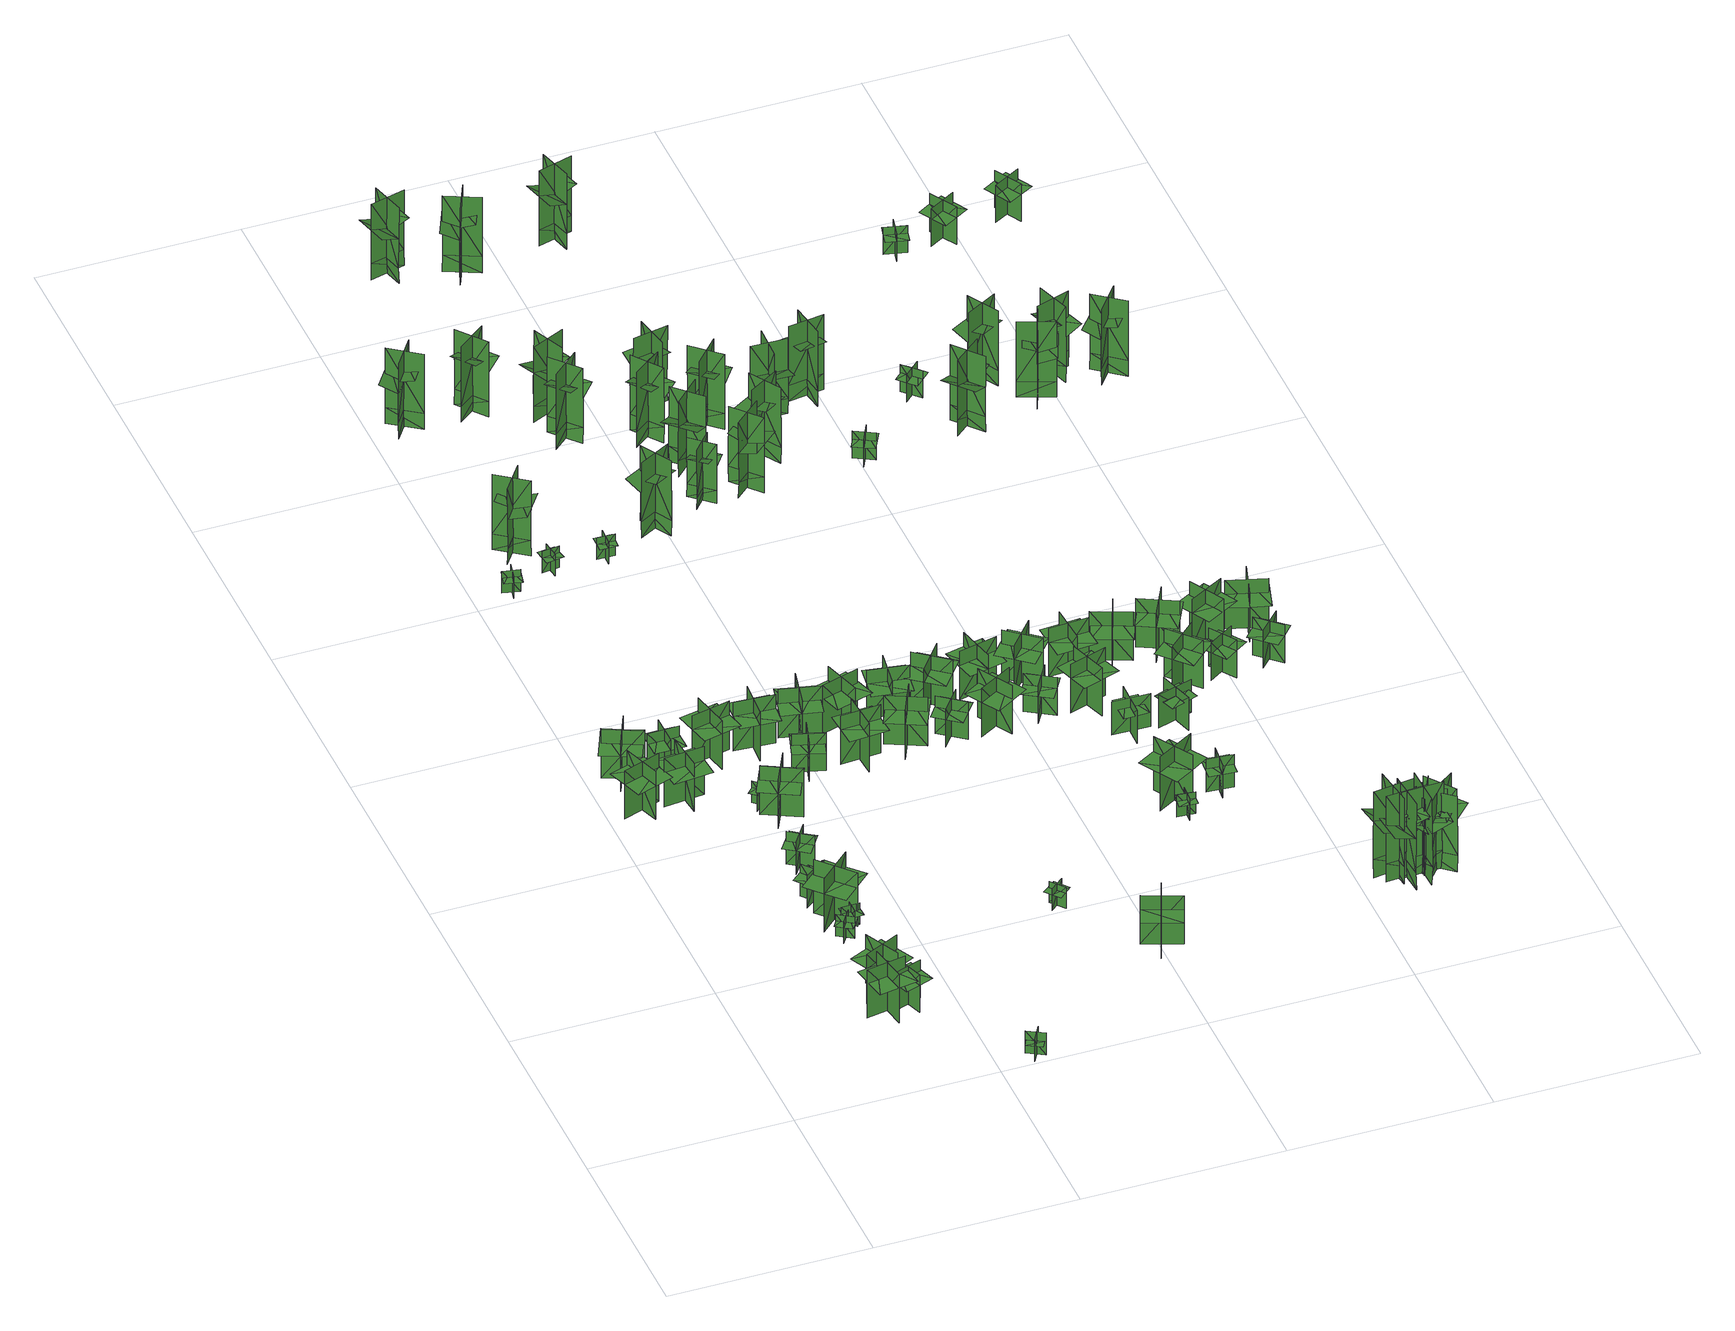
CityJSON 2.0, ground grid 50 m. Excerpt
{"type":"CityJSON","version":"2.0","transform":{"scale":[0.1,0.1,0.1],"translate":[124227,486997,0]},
"CityObjects":{
"tree1":{"type":"SolitaryVegetationObject","geometry":[{"type":"MultiSurface","lod":"1","boundaries":[[[0,1,2]],[[0,2,3]],[[4,5,6]],[[4,6,7]],[[8,9,10]],[[8,10,11]],[[8,11,12]],[[8,12,13]]]}]},
"tree2":{"type":"SolitaryVegetationObject","geometry":[{"type":"MultiSurface","lod":"1","boundaries":[[[14,15,16]],[[14,16,17]],[[18,19,20]],[[18,20,21]],[[22,23,24]],[[22,24,25]],[[22,25,26]],[[22,26,27]]]}]},
"tree3":{"type":"SolitaryVegetationObject","geometry":[{"type":"MultiSurface","lod":"1","boundaries":[[[28,29,30]],[[28,30,31]],[[32,33,34]],[[32,34,35]],[[36,37,38]],[[36,38,39]],[[36,39,40]],[[36,40,41]]]}]},
"tree4":{"type":"SolitaryVegetationObject","geometry":[{"type":"MultiSurface","lod":"1","boundaries":[[[42,43,44]],[[42,44,45]],[[46,47,48]],[[46,48,49]],[[50,51,52]],[[50,52,53]],[[50,53,54]],[[50,54,55]]]}]},
"tree5":{"type":"SolitaryVegetationObject","geometry":[{"type":"MultiSurface","lod":"1","boundaries":[[[56,57,58]],[[56,58,59]],[[60,61,62]],[[60,62,63]],[[64,65,66]],[[64,66,67]],[[64,67,68]],[[64,68,69]]]}]},
"tree6":{"type":"SolitaryVegetationObject","geometry":[{"type":"MultiSurface","lod":"1","boundaries":[[[70,71,72]],[[70,72,73]],[[74,75,76]],[[74,76,77]],[[78,79,80]],[[78,80,81]],[[78,81,82]],[[78,82,83]]]}]},
"tree7":{"type":"SolitaryVegetationObject","geometry":[{"type":"MultiSurface","lod":"1","boundaries":[[[84,85,86]],[[84,86,87]],[[88,89,90]],[[88,90,91]],[[92,93,94]],[[92,94,95]],[[92,95,96]],[[92,96,97]]]}]},
"tree8":{"type":"SolitaryVegetationObject","geometry":[{"type":"MultiSurface","lod":"1","boundaries":[[[98,99,100]],[[98,100,101]],[[102,103,104]],[[102,104,105]],[[106,107,108]],[[106,108,109]],[[106,109,110]],[[106,110,111]]]}]},
"tree9":{"type":"SolitaryVegetationObject","geometry":[{"type":"MultiSurface","lod":"1","boundaries":[[[112,113,114]],[[112,114,115]],[[116,117,118]],[[116,118,119]],[[120,121,122]],[[120,122,123]],[[120,123,124]],[[120,124,125]]]}]},
"tree10":{"type":"SolitaryVegetationObject","geometry":[{"type":"MultiSurface","lod":"1","boundaries":[[[126,127,128]],[[126,128,129]],[[130,131,132]],[[130,132,133]],[[134,135,136]],[[134,136,137]],[[134,137,138]],[[134,138,139]]]}]},
"tree11":{"type":"SolitaryVegetationObject","geometry":[{"type":"MultiSurface","lod":"1","boundaries":[[[140,141,142]],[[140,142,143]],[[144,145,146]],[[144,146,147]],[[148,149,150]],[[148,150,151]],[[148,151,152]],[[148,152,153]]]}]},
"tree12":{"type":"SolitaryVegetationObject","geometry":[{"type":"MultiSurface","lod":"1","boundaries":[[[154,155,156]],[[154,156,157]],[[158,159,160]],[[158,160,161]],[[162,163,164]],[[162,164,165]],[[162,165,166]],[[162,166,167]]]}]},
"tree13":{"type":"SolitaryVegetationObject","geometry":[{"type":"MultiSurface","lod":"1","boundaries":[[[168,169,170]],[[168,170,171]],[[172,173,174]],[[172,174,175]],[[176,177,178]],[[176,178,179]],[[176,179,180]],[[176,180,181]]]}]},
"tree14":{"type":"SolitaryVegetationObject","geometry":[{"type":"MultiSurface","lod":"1","boundaries":[[[182,183,184]],[[182,184,185]],[[186,187,188]],[[186,188,189]],[[190,191,192]],[[190,192,193]],[[190,194,195]],[[190,195,191]]]}]},
"tree15":{"type":"SolitaryVegetationObject","geometry":[{"type":"MultiSurface","lod":"1","boundaries":[[[196,197,198]],[[196,198,199]],[[200,201,202]],[[200,202,203]],[[204,205,206]],[[204,206,207]],[[204,207,208]],[[204,208,209]]]}]},
"tree16":{"type":"SolitaryVegetationObject","geometry":[{"type":"MultiSurface","lod":"1","boundaries":[[[210,211,212]],[[210,212,213]],[[214,215,216]],[[214,216,217]],[[218,219,220]],[[218,220,221]],[[218,221,222]],[[218,222,223]]]}]},
"tree17":{"type":"SolitaryVegetationObject","geometry":[{"type":"MultiSurface","lod":"1","boundaries":[[[224,225,226]],[[224,226,227]],[[228,229,230]],[[228,230,231]],[[232,233,234]],[[232,234,235]],[[232,235,236]],[[232,236,237]]]}]},
"tree18":{"type":"SolitaryVegetationObject","geometry":[{"type":"MultiSurface","lod":"1","boundaries":[[[238,239,240]],[[238,240,241]],[[242,243,244]],[[242,244,245]],[[246,247,248]],[[246,248,249]],[[246,249,250]],[[246,250,251]]]}]},
"tree19":{"type":"SolitaryVegetationObject","geometry":[{"type":"MultiSurface","lod":"1","boundaries":[[[252,253,254]],[[252,254,255]],[[256,257,258]],[[256,258,259]],[[260,261,257]],[[260,257,256]],[[262,263,253]],[[262,253,252]],[[264,265,266]],[[264,266,267]],[[268,269,270]],[[268,270,271]]]}]},
"tree20":{"type":"SolitaryVegetationObject","geometry":[{"type":"MultiSurface","lod":"1","boundaries":[[[272,273,274]],[[272,274,275]],[[276,277,278]],[[276,278,279]],[[280,281,282]],[[280,282,283]],[[280,283,284]],[[280,284,285]]]}]},
"tree21":{"type":"SolitaryVegetationObject","geometry":[{"type":"MultiSurface","lod":"1","boundaries":[[[286,287,288]],[[286,288,289]],[[290,291,292]],[[290,292,293]],[[294,295,296]],[[294,296,297]],[[294,297,298]],[[294,298,299]]]}]},
"tree22":{"type":"SolitaryVegetationObject","geometry":[{"type":"MultiSurface","lod":"1","boundaries":[[[300,301,302]],[[300,302,303]],[[304,305,306]],[[304,306,307]],[[308,309,310]],[[308,310,311]],[[308,311,312]],[[308,312,313]]]}]},
"tree23":{"type":"SolitaryVegetationObject","geometry":[{"type":"MultiSurface","lod":"1","boundaries":[[[314,315,316]],[[314,316,317]],[[318,319,320]],[[318,320,321]],[[322,323,319]],[[322,319,318]],[[324,325,315]],[[324,315,314]],[[326,327,328]],[[326,328,329]],[[330,331,332]],[[330,332,333]]]}]},
"tree24":{"type":"SolitaryVegetationObject","geometry":[{"type":"MultiSurface","lod":"1","boundaries":[[[334,335,336]],[[334,336,337]],[[338,339,340]],[[338,340,341]],[[342,343,344]],[[342,344,345]],[[342,345,346]],[[342,346,347]]]}]},
"tree25":{"type":"SolitaryVegetationObject","geometry":[{"type":"MultiSurface","lod":"1","boundaries":[[[348,349,350]],[[348,350,351]],[[352,353,354]],[[352,354,355]],[[356,357,358]],[[356,358,359]],[[356,359,360]],[[356,360,361]]]}]},
"tree26":{"type":"SolitaryVegetationObject","geometry":[{"type":"MultiSurface","lod":"1","boundaries":[[[362,363,364]],[[362,364,365]],[[366,367,368]],[[366,368,369]],[[370,371,372]],[[370,372,373]],[[370,373,374]],[[370,374,375]]]}]},
"tree27":{"type":"SolitaryVegetationObject","geometry":[{"type":"MultiSurface","lod":"1","boundaries":[[[376,377,378]],[[376,378,379]],[[380,381,382]],[[380,382,383]],[[384,385,386]],[[384,386,387]],[[384,387,388]],[[384,388,389]]]}]},
"tree28":{"type":"SolitaryVegetationObject","geometry":[{"type":"MultiSurface","lod":"1","boundaries":[[[390,391,392]],[[390,392,393]],[[394,395,396]],[[394,396,397]],[[398,399,400]],[[398,400,401]],[[398,401,402]],[[398,402,403]]]}]},
"tree29":{"type":"SolitaryVegetationObject","geometry":[{"type":"MultiSurface","lod":"1","boundaries":[[[404,405,406]],[[404,406,407]],[[408,409,410]],[[408,410,411]],[[412,413,409]],[[412,409,408]],[[414,415,405]],[[414,405,404]],[[416,417,418]],[[416,418,419]],[[420,421,422]],[[420,422,423]]]}]},
"tree30":{"type":"SolitaryVegetationObject","geometry":[{"type":"MultiSurface","lod":"1","boundaries":[[[424,425,426]],[[424,426,427]],[[428,429,430]],[[428,430,431]],[[432,433,434]],[[432,434,435]],[[432,435,436]],[[432,436,437]]]}]},
"tree31":{"type":"SolitaryVegetationObject","geometry":[{"type":"MultiSurface","lod":"1","boundaries":[[[438,439,440]],[[438,440,441]],[[442,443,444]],[[442,444,445]],[[446,447,448]],[[446,448,449]],[[446,449,450]],[[446,450,451]]]}]},
"tree32":{"type":"SolitaryVegetationObject","geometry":[{"type":"MultiSurface","lod":"1","boundaries":[[[452,453,454]],[[452,454,455]],[[456,457,458]],[[456,458,459]],[[460,461,457]],[[460,457,456]],[[462,463,453]],[[462,453,452]],[[464,465,466]],[[464,466,467]],[[468,469,470]],[[468,470,471]]]}]},
"tree33":{"type":"SolitaryVegetationObject","geometry":[{"type":"MultiSurface","lod":"1","boundaries":[[[472,473,474]],[[472,474,475]],[[476,477,478]],[[476,478,479]],[[480,481,482]],[[480,482,483]],[[480,483,484]],[[480,484,485]]]}]},
"tree34":{"type":"SolitaryVegetationObject","geometry":[{"type":"MultiSurface","lod":"1","boundaries":[[[486,487,488]],[[486,488,489]],[[490,491,492]],[[490,492,493]],[[494,495,491]],[[494,491,490]],[[496,497,487]],[[496,487,486]],[[498,499,500]],[[498,500,501]],[[502,503,504]],[[502,504,505]]]}]},
"tree35":{"type":"SolitaryVegetationObject","geometry":[{"type":"MultiSurface","lod":"1","boundaries":[[[506,507,508]],[[506,508,509]],[[510,511,512]],[[510,512,513]],[[514,515,511]],[[514,511,510]],[[516,517,507]],[[516,507,506]],[[518,519,520]],[[518,520,521]],[[522,523,524]],[[522,524,525]]]}]},
"tree36":{"type":"SolitaryVegetationObject","geometry":[{"type":"MultiSurface","lod":"1","boundaries":[[[526,527,528]],[[526,528,529]],[[530,531,532]],[[530,532,533]],[[534,535,536]],[[534,536,537]],[[534,537,538]],[[534,538,539]]]}]},
"tree37":{"type":"SolitaryVegetationObject","geometry":[{"type":"MultiSurface","lod":"1","boundaries":[[[540,541,542]],[[540,542,543]],[[544,545,546]],[[544,546,547]],[[548,549,545]],[[548,545,544]],[[550,551,541]],[[550,541,540]],[[552,553,554]],[[552,554,555]],[[556,557,558]],[[556,558,559]]]}]},
"tree38":{"type":"SolitaryVegetationObject","geometry":[{"type":"MultiSurface","lod":"1","boundaries":[[[560,561,562]],[[560,562,563]],[[564,565,566]],[[564,566,567]],[[568,569,570]],[[568,570,571]],[[568,571,572]],[[568,572,573]]]}]},
"tree39":{"type":"SolitaryVegetationObject","geometry":[{"type":"MultiSurface","lod":"1","boundaries":[[[574,575,576]],[[574,576,577]],[[578,579,580]],[[578,580,581]],[[582,583,579]],[[582,579,578]],[[584,585,575]],[[584,575,574]],[[586,587,588]],[[586,588,589]],[[590,591,592]],[[590,592,593]]]}]},
"tree40":{"type":"SolitaryVegetationObject","geometry":[{"type":"MultiSurface","lod":"1","boundaries":[[[594,595,596]],[[594,596,597]],[[598,599,600]],[[598,600,601]],[[602,603,604]],[[602,604,605]],[[602,605,606]],[[602,606,607]]]}]},
"tree41":{"type":"SolitaryVegetationObject","geometry":[{"type":"MultiSurface","lod":"1","boundaries":[[[608,609,610]],[[608,610,611]],[[612,613,614]],[[612,614,615]],[[616,617,613]],[[616,613,612]],[[618,619,609]],[[618,609,608]],[[620,621,622]],[[620,622,623]],[[624,625,626]],[[624,626,627]]]}]},
"tree42":{"type":"SolitaryVegetationObject","geometry":[{"type":"MultiSurface","lod":"1","boundaries":[[[628,629,630]],[[628,630,631]],[[632,633,634]],[[632,634,635]],[[636,637,633]],[[636,633,632]],[[638,639,629]],[[638,629,628]],[[640,641,642]],[[640,642,643]],[[644,645,646]],[[644,646,647]]]}]},
"tree43":{"type":"SolitaryVegetationObject","geometry":[{"type":"MultiSurface","lod":"1","boundaries":[[[648,649,650]],[[648,650,651]],[[652,653,654]],[[652,654,655]],[[656,657,653]],[[656,653,652]],[[658,659,649]],[[658,649,648]],[[660,661,662]],[[660,662,663]],[[664,665,666]],[[664,666,667]]]}]},
"tree44":{"type":"SolitaryVegetationObject","geometry":[{"type":"MultiSurface","lod":"1","boundaries":[[[668,669,670]],[[668,670,671]],[[672,673,674]],[[672,674,675]],[[676,677,678]],[[676,678,679]],[[676,679,680]],[[676,680,681]]]}]},
"tree45":{"type":"SolitaryVegetationObject","geometry":[{"type":"MultiSurface","lod":"1","boundaries":[[[682,683,684]],[[682,684,685]],[[686,687,688]],[[686,688,689]],[[690,691,687]],[[690,687,686]],[[692,693,683]],[[692,683,682]],[[694,695,696]],[[694,696,697]],[[698,699,700]],[[698,700,701]]]}]},
"tree46":{"type":"SolitaryVegetationObject","geometry":[{"type":"MultiSurface","lod":"1","boundaries":[[[702,703,704]],[[702,704,705]],[[706,707,708]],[[706,708,709]],[[710,711,707]],[[710,707,706]],[[712,713,703]],[[712,703,702]],[[714,715,716]],[[714,716,717]],[[718,719,720]],[[718,720,721]]]}]},
"tree47":{"type":"SolitaryVegetationObject","geometry":[{"type":"MultiSurface","lod":"1","boundaries":[[[722,723,724]],[[722,724,725]],[[726,727,728]],[[726,728,729]],[[730,731,732]],[[730,732,733]],[[730,733,734]],[[730,734,735]]]}]},
"tree48":{"type":"SolitaryVegetationObject","geometry":[{"type":"MultiSurface","lod":"1","boundaries":[[[736,737,738]],[[736,738,739]],[[740,741,742]],[[740,742,743]],[[744,745,746]],[[744,746,747]],[[744,747,748]],[[744,748,749]]]}]},
"tree49":{"type":"SolitaryVegetationObject","geometry":[{"type":"MultiSurface","lod":"1","boundaries":[[[750,751,752]],[[750,752,753]],[[754,755,756]],[[754,756,757]],[[758,759,760]],[[758,760,761]],[[758,761,762]],[[758,762,763]]]}]},
"tree50":{"type":"SolitaryVegetationObject","geometry":[{"type":"MultiSurface","lod":"1","boundaries":[[[764,765,766]],[[764,766,767]],[[768,769,770]],[[768,770,771]],[[772,773,769]],[[772,769,768]],[[774,775,765]],[[774,765,764]],[[776,777,778]],[[776,778,779]],[[780,781,782]],[[780,782,783]]]}]},
"tree51":{"type":"SolitaryVegetationObject","geometry":[{"type":"MultiSurface","lod":"1","boundaries":[[[784,785,786]],[[784,786,787]],[[788,789,790]],[[788,790,791]],[[792,793,794]],[[792,794,795]],[[792,795,796]],[[792,796,797]]]}]},
"tree52":{"type":"SolitaryVegetationObject","geometry":[{"type":"MultiSurface","lod":"1","boundaries":[[[798,799,800]],[[798,800,801]],[[802,803,804]],[[802,804,805]],[[806,807,803]],[[806,803,802]],[[808,809,799]],[[808,799,798]],[[810,811,812]],[[810,812,813]],[[814,815,816]],[[814,816,817]]]}]},
"tree53":{"type":"SolitaryVegetationObject","geometry":[{"type":"MultiSurface","lod":"1","boundaries":[[[818,819,820]],[[818,820,821]],[[822,823,824]],[[822,824,825]],[[826,827,828]],[[826,828,829]],[[826,829,830]],[[826,830,831]]]}]},
"tree54":{"type":"SolitaryVegetationObject","geometry":[{"type":"MultiSurface","lod":"1","boundaries":[[[832,833,834]],[[832,834,835]],[[836,837,838]],[[836,838,839]],[[840,841,842]],[[840,842,843]],[[840,843,844]],[[840,844,845]]]}]},
"tree55":{"type":"SolitaryVegetationObject","geometry":[{"type":"MultiSurface","lod":"1","boundaries":[[[846,847,848]],[[846,848,849]],[[850,851,852]],[[850,852,853]],[[854,855,856]],[[854,856,857]],[[854,857,858]],[[854,858,859]]]}]},
"tree56":{"type":"SolitaryVegetationObject","geometry":[{"type":"MultiSurface","lod":"1","boundaries":[[[860,861,862]],[[860,862,863]],[[864,865,866]],[[864,866,867]],[[868,869,870]],[[868,870,871]],[[868,871,872]],[[868,872,873]]]}]},
"tree57":{"type":"SolitaryVegetationObject","geometry":[{"type":"MultiSurface","lod":"1","boundaries":[[[874,875,876]],[[874,876,877]],[[878,879,880]],[[878,880,881]],[[882,883,879]],[[882,879,878]],[[884,885,875]],[[884,875,874]],[[886,887,888]],[[886,888,889]],[[890,891,892]],[[890,892,893]]]}]},
"tree58":{"type":"SolitaryVegetationObject","geometry":[{"type":"MultiSurface","lod":"1","boundaries":[[[894,895,896]],[[894,896,897]],[[898,899,900]],[[898,900,901]],[[902,903,899]],[[902,899,898]],[[904,905,895]],[[904,895,894]],[[906,907,908]],[[906,908,909]],[[910,911,912]],[[910,912,913]]]}]},
"tree59":{"type":"SolitaryVegetationObject","geometry":[{"type":"MultiSurface","lod":"1","boundaries":[[[914,915,916]],[[914,916,917]],[[918,919,920]],[[918,920,921]],[[922,923,924]],[[922,924,925]],[[922,925,926]],[[922,926,927]]]}]},
"tree60":{"type":"SolitaryVegetationObject","geometry":[{"type":"MultiSurface","lod":"1","boundaries":[[[928,929,930]],[[928,930,931]],[[932,933,934]],[[932,934,935]],[[936,937,938]],[[936,938,939]],[[936,939,940]],[[936,940,941]]]}]},
"tree61":{"type":"SolitaryVegetationObject","geometry":[{"type":"MultiSurface","lod":"1","boundaries":[[[942,943,944]],[[942,944,945]],[[946,947,948]],[[946,948,949]],[[950,951,952]],[[950,952,953]],[[950,953,954]],[[950,954,955]]]}]},
"tree62":{"type":"SolitaryVegetationObject","geometry":[{"type":"MultiSurface","lod":"1","boundaries":[[[956,957,958]],[[956,958,959]],[[960,961,962]],[[960,962,963]],[[964,965,961]],[[964,961,960]],[[966,967,957]],[[966,957,956]],[[968,969,970]],[[968,970,971]],[[972,973,974]],[[972,974,975]]]}]},
"tree63":{"type":"SolitaryVegetationObject","geometry":[{"type":"MultiSurface","lod":"1","boundaries":[[[976,977,978]],[[976,978,979]],[[980,981,982]],[[980,982,983]],[[984,985,981]],[[984,981,980]],[[986,987,977]],[[986,977,976]],[[988,989,990]],[[988,990,991]],[[992,993,994]],[[992,994,995]]]}]},
"tree64":{"type":"SolitaryVegetationObject","geometry":[{"type":"MultiSurface","lod":"1","boundaries":[[[996,997,998]],[[996,998,999]],[[1000,1001,1002]],[[1000,1002,1003]],[[1004,1005,1001]],[[1004,1001,1000]],[[1006,1007,997]],[[1006,997,996]],[[1008,1009,1010]],[[1008,1010,1011]],[[1012,1013,1014]],[[1012,1014,1015]]]}]},
"tree65":{"type":"SolitaryVegetationObject","geometry":[{"type":"MultiSurface","lod":"1","boundaries":[[[1016,1017,1018]],[[1016,1018,1019]],[[1020,1021,1022]],[[1020,1022,1023]],[[1024,1025,1021]],[[1024,1021,1020]],[[1026,1027,1017]],[[1026,1017,1016]],[[1028,1029,1030]],[[1028,1030,1031]],[[1032,1033,1034]],[[1032,1034,1035]]]}]},
"tree66":{"type":"SolitaryVegetationObject","geometry":[{"type":"MultiSurface","lod":"1","boundaries":[[[1036,1037,1038]],[[1036,1038,1039]],[[1040,1041,1042]],[[1040,1042,1043]],[[1044,1045,1041]],[[1044,1041,1040]],[[1046,1047,1037]],[[1046,1037,1036]],[[1048,1049,1050]],[[1048,1050,1051]],[[1052,1053,1054]],[[1052,1054,1055]]]}]},
"tree67":{"type":"SolitaryVegetationObject","geometry":[{"type":"MultiSurface","lod":"1","boundaries":[[[1056,1057,1058]],[[1056,1058,1059]],[[1060,1061,1062]],[[1060,1062,1063]],[[1064,1065,1066]],[[1064,1066,1067]],[[1064,1067,1068]],[[1064,1068,1069]]]}]},
"tree68":{"type":"SolitaryVegetationObject","geometry":[{"type":"MultiSurface","lod":"1","boundaries":[[[1070,1071,1072]],[[1070,1072,1073]],[[1074,1075,1076]],[[1074,1076,1077]],[[1078,1079,1075]],[[1078,1075,1074]],[[1080,1081,1071]],[[1080,1071,1070]],[[1082,1083,1084]],[[1082,1084,1085]],[[1086,1087,1088]],[[1086,1088,1089]]]}]},
"tree69":{"type":"SolitaryVegetationObject","geometry":[{"type":"MultiSurface","lod":"1","boundaries":[[[1090,1091,1092]],[[1090,1092,1093]],[[1094,1095,1096]],[[1094,1096,1097]],[[1098,1099,1095]],[[1098,1095,1094]],[[1100,1101,1091]],[[1100,1091,1090]],[[1102,1103,1104]],[[1102,1104,1105]],[[1106,1107,1108]],[[1106,1108,1109]]]}]},
"tree70":{"type":"SolitaryVegetationObject","geometry":[{"type":"MultiSurface","lod":"1","boundaries":[[[1110,1111,1112]],[[1110,1112,1113]],[[1114,1115,1116]],[[1114,1116,1117]],[[1118,1119,1120]],[[1118,1120,1121]],[[1118,1121,1122]],[[1118,1122,1123]]]}]},
"tree71":{"type":"SolitaryVegetationObject","geometry":[{"type":"MultiSurface","lod":"1","boundaries":[[[1124,1125,1126]],[[1124,1126,1127]],[[1128,1129,1130]],[[1128,1130,1131]],[[1132,1133,1129]],[[1132,1129,1128]],[[1134,1135,1125]],[[1134,1125,1124]],[[1136,1137,1138]],[[1136,1138,1139]],[[1140,1141,1142]],[[1140,1142,1143]]]}]},
"tree72":{"type":"SolitaryVegetationObject","geometry":[{"type":"MultiSurface","lod":"1","boundaries":[[[1144,1145,1146]],[[1144,1146,1147]],[[1148,1149,1150]],[[1148,1150,1151]],[[1152,1153,1154]],[[1152,1154,1155]],[[1152,1155,1156]],[[1152,1156,1157]]]}]},
"tree73":{"type":"SolitaryVegetationObject","geometry":[{"type":"MultiSurface","lod":"1","boundaries":[[[1158,1159,1160]],[[1158,1160,1161]],[[1162,1163,1164]],[[1162,1164,1165]],[[1166,1167,1168]],[[1166,1168,1169]],[[1166,1169,1170]],[[1166,1170,1171]]]}]},
"tree74":{"type":"SolitaryVegetationObject","geometry":[{"type":"MultiSurface","lod":"1","boundaries":[[[1172,1173,1174]],[[1172,1174,1175]],[[1176,1177,1178]],[[1176,1178,1179]],[[1180,1181,1182]],[[1180,1182,1183]],[[1180,1183,1184]],[[1180,1184,1185]]]}]},
"tree75":{"type":"SolitaryVegetationObject","geometry":[{"type":"MultiSurface","lod":"1","boundaries":[[[1186,1187,1188]],[[1186,1188,1189]],[[1190,1191,1192]],[[1190,1192,1193]],[[1194,1195,1191]],[[1194,1191,1190]],[[1196,1197,1187]],[[1196,1187,1186]],[[1198,1199,1200]],[[1198,1200,1201]],[[1202,1203,1204]],[[1202,1204,1205]]]}]},
"tree76":{"type":"SolitaryVegetationObject","geometry":[{"type":"MultiSurface","lod":"1","boundaries":[[[1206,1207,1208]],[[1206,1208,1209]],[[1210,1211,1212]],[[1210,1212,1213]],[[1214,1215,1216]],[[1214,1216,1217]],[[1214,1217,1218]],[[1214,1218,1219]]]}]},
"tree77":{"type":"SolitaryVegetationObject","geometry":[{"type":"MultiSurface","lod":"1","boundaries":[[[1220,1221,1222]],[[1220,1222,1223]],[[1224,1225,1226]],[[1224,1226,1227]],[[1228,1229,1230]],[[1228,1230,1231]],[[1228,1231,1232]],[[1228,1232,1233]]]}]},
"tree78":{"type":"SolitaryVegetationObject","geometry":[{"type":"MultiSurface","lod":"1","boundaries":[[[1234,1235,1236]],[[1234,1236,1237]],[[1238,1239,1240]],[[1238,1240,1241]],[[1242,1243,1239]],[[1242,1239,1238]],[[1244,1245,1235]],[[1244,1235,1234]],[[1246,1247,1248]],[[1246,1248,1249]],[[1250,1251,1252]],[[1250,1252,1253]]]}]},
"tree79":{"type":"SolitaryVegetationObject","geometry":[{"type":"MultiSurface","lod":"1","boundaries":[[[1254,1255,1256]],[[1254,1256,1257]],[[1258,1259,1260]],[[1258,1260,1261]],[[1262,1263,1259]],[[1262,1259,1258]],[[1264,1265,1255]],[[1264,1255,1254]],[[1266,1267,1268]],[[1266,1268,1269]],[[1270,1271,1272]],[[1270,1272,1273]]]}]},
"tree80":{"type":"SolitaryVegetationObject","geometry":[{"type":"MultiSurface","lod":"1","boundaries":[[[1274,1275,1276]],[[1274,1276,1277]],[[1278,1279,1280]],[[1278,1280,1281]],[[1282,1283,1284]],[[1282,1284,1285]],[[1282,1285,1286]],[[1282,1286,1287]]]}]},
"tree81":{"type":"SolitaryVegetationObject","geometry":[{"type":"MultiSurface","lod":"1","boundaries":[[[1288,1289,1290]],[[1288,1290,1291]],[[1292,1293,1294]],[[1292,1294,1295]],[[1296,1297,1293]],[[1296,1293,1292]],[[1298,1299,1289]],[[1298,1289,1288]],[[1300,1301,1302]],[[1300,1302,1303]],[[1304,1305,1306]],[[1304,1306,1307]]]}]},
"tree82":{"type":"SolitaryVegetationObject","geometry":[{"type":"MultiSurface","lod":"1","boundaries":[[[1308,1309,1310]],[[1308,1310,1311]],[[1312,1313,1314]],[[1312,1314,1315]],[[1316,1317,1313]],[[1316,1313,1312]],[[1318,1319,1309]],[[1318,1309,1308]],[[1320,1321,1322]],[[1320,1322,1323]],[[1324,1325,1326]],[[1324,1326,1327]]]}]},
"tree83":{"type":"SolitaryVegetationObject","geometry":[{"type":"MultiSurface","lod":"1","boundaries":[[[1328,1329,1330]],[[1328,1330,1331]],[[1332,1333,1334]],[[1332,1334,1335]],[[1336,1337,1338]],[[1336,1338,1339]],[[1336,1339,1340]],[[1336,1340,1341]]]}]},
"tree84":{"type":"SolitaryVegetationObject","geometry":[{"type":"MultiSurface","lod":"1","boundaries":[[[1342,1343,1344]],[[1342,1344,1345]],[[1346,1347,1348]],[[1346,1348,1349]],[[1350,1351,1352]],[[1350,1352,1353]],[[1350,1353,1354]],[[1350,1354,1355]]]}]}
},
"vertices":[
[384,304,14],[286,287,14],[286,287,152],[384,304,152],[330,343,14],[347,245,14],[347,245,152],[330,343,152],[330,343,113],[281,334,113],[298,236,113],[347,245,113],[396,253,113],[379,351,113],
[101,1142,10],[69,1236,10],[69,1236,148],[101,1142,148],[131,1201,10],[37,1169,10],[37,1169,148],[131,1201,148],[131,1201,109],[114,1248,109],[20,1216,109],[37,1169,109],[53,1122,109],[147,1154,109],
[372,320,13],[329,410,13],[329,410,152],[372,320,152],[394,382,13],[305,339,13],[305,339,152],[394,382,152],[394,382,113],[373,427,113],[283,384,113],[305,339,113],[326,294,113],[416,337,113],
[40,1327,12],[130,1286,12],[130,1286,151],[40,1327,151],[63,1264,12],[104,1355,12],[104,1355,151],[63,1264,151],[63,1264,112],[108,1244,112],[149,1335,112],[104,1355,112],[58,1376,112],[17,1285,112],
[424,312,15],[351,287,15],[351,287,123],[424,312,123],[378,335,15],[404,262,15],[404,262,123],[378,335,123],[378,335,93],[342,322,93],[367,249,93],[404,262,93],[440,274,93],[415,348,93],
[362,564,19],[325,588,19],[325,588,80],[362,564,80],[357,593,19],[332,556,19],[332,556,80],[357,593,80],[357,593,63],[338,605,63],[314,568,63],[332,556,63],[351,544,63],[375,581,63],
[194,1139,9],[184,1238,9],[184,1238,147],[194,1139,147],[237,1190,9],[137,1180,9],[137,1180,147],[237,1190,147],[237,1190,108],[232,1239,108],[133,1230,108],[137,1180,108],[142,1131,108],[241,1140,108],
[311,691,13],[387,610,13],[387,610,166],[311,691,166],[308,617,13],[389,692,13],[389,692,166],[308,617,166],[308,617,123],[346,577,123],[427,652,123],[389,692,123],[352,733,123],[271,658,123],
[303,712,14],[355,753,14],[355,753,106],[303,712,106],[346,707,14],[305,759,14],[305,759,106],[346,707,106],[346,707,81],[372,727,81],[331,779,81],[305,759,81],[279,738,81],[320,686,81],
[392,613,14],[348,612,14],[348,612,76],[392,613,76],[371,633,14],[371,589,14],[371,589,76],[371,633,76],[371,633,58],[349,633,58],[349,589,58],[371,589,58],[394,589,58],[393,634,58],
[383,720,13],[326,688,13],[326,688,105],[383,720,105],[341,733,13],[373,675,13],[373,675,105],[341,733,105],[341,733,79],[312,716,79],[344,658,79],[373,675,79],[402,691,79],[370,749,79],
[222,1309,15],[144,1308,15],[144,1308,123],[222,1309,123],[185,1346,15],[186,1268,15],[186,1268,123],[185,1346,123],[185,1346,93],[146,1345,93],[147,1268,93],[186,1268,93],[225,1269,93],[224,1346,93],
[317,881,13],[372,843,13],[372,843,106],[317,881,106],[325,837,13],[363,892,13],[363,892,106],[325,837,106],[325,837,80],[352,818,80],[390,873,80],[363,892,80],[336,911,80],[297,856,80],
[617,21,10],[575,44,10],[575,44,73],[617,21,73],[609,50,10],[609,50,73],[585,8,73],[585,8,10],[613,21,49],[577,41,49],[567,24,49],[604,4,49],[623,38,49],[587,59,49],
[356,1088,14],[324,1118,14],[324,1118,76],[356,1088,76],[355,1117,14],[325,1084,14],[325,1084,76],[355,1117,76],[355,1117,59],[339,1132,59],[309,1099,59],[325,1084,59],[342,1070,59],[371,1102,59],
[327,1074,12],[416,1029,12],[416,1029,150],[327,1074,150],[347,1011,12],[392,1100,12],[392,1100,150],[347,1011,150],[347,1011,111],[392,988,111],[436,1078,111],[392,1100,111],[347,1122,111],[303,1033,111],
[285,1353,14],[306,1255,14],[306,1255,153],[285,1353,153],[249,1297,14],[346,1318,14],[346,1318,153],[249,1297,153],[249,1297,114],[260,1248,114],[357,1270,114],[346,1318,114],[335,1367,114],[238,1346,114],
[111,2020,21],[68,2029,21],[68,2029,83],[111,2020,83],[96,2045,21],[86,2001,21],[86,2001,83],[96,2045,83],[96,2045,65],[74,2049,65],[64,2006,65],[86,2001,65],[108,1996,65],[117,2040,65],
[170,2191,70],[118,2117,70],[116,2118,240],[169,2192,240],[103,2180,70],[176,2127,70],[177,2128,240],[103,2181,240],[103,2181,25],[177,2128,25],[169,2192,25],[116,2118,25],[170,2191,153],[117,2118,153],[154,2091,169],[207,2164,169],[124,2128,180],[163,2183,180],[135,2203,189],[96,2148,189],
[404,1355,12],[398,1256,12],[398,1256,151],[404,1355,151],[354,1312,12],[454,1305,12],[454,1305,151],[354,1312,151],[354,1312,112],[351,1262,112],[450,1256,112],[454,1305,112],[457,1355,112],[357,1361,112],
[198,2089,20],[204,2046,20],[204,2046,82],[198,2089,82],[180,2066,20],[224,2072,20],[224,2072,82],[180,2066,82],[180,2066,64],[183,2044,64],[227,2051,64],[224,2072,64],[220,2094,64],[177,2088,64],
[449,1192,12],[524,1170,12],[524,1170,120],[449,1192,120],[474,1147,12],[496,1221,12],[496,1221,120],[474,1147,120],[474,1147,90],[511,1136,90],[533,1210,90],[496,1221,90],[459,1232,90],[436,1158,90],
[45,2624,81],[97,2698,81],[98,2697,251],[46,2623,251],[112,2635,81],[38,2687,81],[38,2687,251],[112,2635,251],[112,2635,36],[38,2687,36],[46,2623,36],[98,2697,36],[46,2623,164],[98,2698,164],[60,2724,181],[8,2650,181],[90,2687,191],[52,2632,191],[80,2612,200],[119,2668,200],
[466,1321,11],[564,1299,11],[564,1299,150],[466,1321,150],[502,1265,11],[523,1362,11],[523,1362,150],[502,1265,150],[502,1265,111],[550,1254,111],[572,1351,111],[523,1362,111],[475,1373,111],[453,1275,111],
[333,2088,21],[332,2043,21],[332,2043,83],[333,2088,83],[312,2068,21],[356,2066,21],[356,2066,83],[312,2068,83],[312,2068,65],[311,2045,65],[355,2044,65],[356,2066,65],[357,2088,65],[312,2090,65],
[607,1229,12],[613,1130,12],[613,1130,151],[607,1229,151],[563,1180,12],[662,1186,12],[662,1186,151],[563,1180,151],[563,1180,112],[566,1130,112],[665,1137,112],[662,1186,112],[659,1236,112],[560,1229,112],
[819,532,17],[848,498,17],[848,498,78],[819,532,78],[816,503,17],[850,531,17],[850,531,78],[816,503,78],[816,503,61],[831,486,61],[864,514,61],[850,531,61],[836,548,61],[802,520,61],
[659,1326,13],[564,1297,13],[564,1297,152],[659,1326,152],[601,1357,13],[630,1262,13],[630,1262,152],[601,1357,152],[601,1357,113],[553,1343,113],[582,1248,113],[630,1262,113],[678,1277,113],[649,1372,113],
[210,2699,78],[266,2628,78],[265,2627,249],[209,2699,249],[201,2632,79],[273,2687,79],[272,2688,249],[201,2632,249],[201,2632,34],[272,2688,34],[209,2699,34],[265,2627,34],[209,2699,162],[265,2627,162],[301,2656,178],[246,2727,178],[257,2637,188],[215,2690,188],[188,2669,198],[230,2616,198],
[770,1171,13],[680,1214,13],[680,1214,152],[770,1171,152],[748,1233,13],[705,1144,13],[705,1144,152],[748,1233,152],[748,1233,113],[703,1255,113],[660,1165,113],[705,1144,113],[750,1122,113],[793,1212,113],
[1018,343,18],[982,250,18],[982,250,156],[1018,343,156],[957,316,18],[1050,280,18],[1050,280,156],[957,316,156],[957,316,117],[939,270,117],[1032,234,117],[1050,280,117],[1068,327,117],[975,363,117],
[433,2102,70],[512,2146,70],[513,2145,240],[434,2101,240],[499,2083,70],[455,2162,70],[454,2162,240],[498,2083,240],[498,2083,25],[454,2162,25],[434,2101,25],[513,2145,25],[433,2102,153],[513,2145,153],[490,2186,170],[411,2142,170],[502,2139,180],[443,2106,180],[459,2076,189],[519,2109,189],
[732,1356,11],[717,1258,11],[717,1258,149],[732,1356,149],[678,1317,11],[776,1302,11],[776,1302,149],[678,1317,149],[678,1317,111],[670,1268,111],[769,1253,111],[776,1302,111],[784,1351,111],[685,1366,111],
[371,2533,76],[431,2465,76],[430,2464,246],[370,2532,246],[366,2465,76],[434,2525,76],[434,2525,246],[366,2465,246],[366,2465,31],[434,2525,31],[370,2532,31],[430,2464,31],[370,2532,159],[430,2465,159],[465,2495,175],[405,2563,175],[422,2474,185],[377,2524,185],[351,2501,195],[396,2451,195],
[412,2548,78],[374,2631,78],[376,2631,248],[413,2549,248],[436,2612,78],[354,2575,78],[354,2574,248],[437,2612,248],[437,2612,33],[354,2574,33],[413,2549,33],[376,2631,33],[413,2549,161],[375,2631,161],[333,2612,177],[371,2530,177],[380,2620,187],[409,2558,187],[440,2573,197],[412,2634,197],
[854,1213,14],[806,1152,14],[806,1152,122],[854,1213,122],[802,1207,14],[864,1160,14],[864,1160,122],[802,1207,122],[802,1207,91],[779,1176,91],[840,1129,91],[864,1160,91],[887,1190,91],[826,1238,91],
[251,3162,75],[229,3250,75],[230,3250,246],[253,3163,246],[286,3221,76],[199,3198,76],[199,3197,246],[287,3220,246],[287,3220,30],[199,3197,30],[253,3163,30],[230,3250,30],[252,3162,158],[229,3250,158],[185,3238,175],[208,3151,175],[233,3238,185],[250,3172,185],[284,3181,195],[266,3247,195],
[860,1349,13],[798,1271,13],[798,1271,152],[860,1349,152],[794,1341,13],[872,1280,13],[872,1280,152],[794,1341,152],[794,1341,113],[763,1302,113],[841,1241,113],[872,1280,113],[903,1319,113],[825,1380,113],
[583,2204,62],[637,2158,62],[636,2157,196],[582,2204,196],[587,2151,62],[633,2205,62],[632,2205,196],[586,2151,196],[586,2151,27],[632,2205,27],[582,2204,27],[636,2157,27],[582,2204,127],[636,2158,127],[660,2185,140],[606,2232,140],[629,2164,149],[588,2198,149],[571,2178,156],[611,2143,156],
[964,1144,14],[913,1229,14],[913,1229,153],[964,1144,153],[981,1208,14],[895,1157,14],[895,1157,153],[981,1208,153],[981,1208,114],[956,1251,114],[870,1200,114],[895,1157,114],[921,1114,114],[1006,1165,114],
[653,2271,74],[589,2335,74],[590,2336,244],[654,2272,244],[654,2339,74],[589,2276,74],[590,2275,244],[654,2339,244],[654,2339,29],[590,2275,29],[654,2272,29],[590,2336,29],[654,2272,157],[590,2336,157],[557,2303,174],[621,2239,174],[599,2327,184],[647,2279,184],[671,2304,193],[623,2352,193],
[549,2475,75],[604,2403,75],[602,2402,245],[548,2474,245],[539,2408,75],[612,2462,75],[611,2462,245],[539,2408,245],[539,2408,30],[611,2462,30],[548,2474,30],[602,2402,30],[548,2475,158],[603,2402,158],[640,2430,174],[585,2502,174],[595,2412,185],[554,2466,185],[527,2446,194],[568,2391,194],
[378,3107,76],[416,3189,76],[417,3189,247],[379,3106,247],[442,3131,77],[360,3168,77],[359,3168,247],[442,3130,247],[442,3130,31],[359,3168,31],[379,3106,31],[417,3189,31],[379,3107,159],[416,3189,159],[374,3208,176],[337,3126,176],[411,3178,186],[383,3116,186],[415,3102,196],[443,3164,196],
[898,1304,13],[995,1327,13],[995,1327,151],[898,1304,151],[954,1269,13],[931,1366,13],[931,1366,151],[954,1269,151],[954,1269,112],[1002,1280,112],[980,1377,112],[931,1366,112],[883,1354,112],[905,1257,112],
[575,2527,77],[664,2545,77],[665,2543,247],[576,2525,247],[632,2489,77],[614,2577,77],[614,2577,247],[631,2488,247],[631,2488,32],[614,2577,32],[576,2525,32],[665,2543,32],[576,2526,160],[664,2544,160],[655,2589,176],[567,2571,176],[652,2541,187],[586,2527,187],[593,2494,196],[659,2508,196],
[758,2217,72],[690,2156,72],[689,2158,242],[757,2218,242],[689,2221,72],[750,2154,72],[750,2154,242],[690,2222,242],[690,2222,27],[750,2154,27],[757,2218,27],[689,2158,27],[757,2218,155],[689,2157,155],[720,2123,171],[788,2183,171],[699,2165,181],[749,2211,181],[726,2237,191],[676,2191,191],
[1032,1158,15],[1073,1224,15],[1073,1224,123],[1032,1158,123],[1082,1170,15],[1016,1211,15],[1016,1211,123],[1082,1170,123],[1082,1170,93],[1102,1202,93],[1037,1244,93],[1016,1211,93],[996,1178,93],[1061,1137,93],
[1217,685,30],[1221,729,30],[1221,729,92],[1217,685,92],[1239,704,30],[1195,708,30],[1195,708,92],[1239,704,92],[1239,704,75],[1242,726,75],[1198,730,75],[1195,708,75],[1193,686,75],[1237,682,75],
[1015,1344,13],[1091,1280,13],[1091,1280,152],[1015,1344,152],[1020,1278,13],[1084,1354,13],[1084,1354,152],[1020,1278,152],[1020,1278,113],[1058,1246,113],[1122,1322,113],[1084,1354,113],[1046,1386,113],[982,1310,113],
[682,2461,76],[749,2400,76],[748,2399,246],[681,2460,246],[685,2393,76],[746,2459,76],[745,2460,246],[684,2393,246],[684,2393,31],[745,2460,31],[681,2460,31],[748,2399,31],[682,2460,159],[748,2399,159],[780,2433,175],[713,2494,175],[739,2407,186],[689,2453,186],[666,2428,195],[716,2382,195],
[1175,761,14],[1270,817,14],[1270,817,168],[1175,761,168],[1246,742,14],[1189,837,14],[1189,837,168],[1246,742,168],[1246,742,125],[1293,771,125],[1237,866,125],[1189,837,125],[1142,809,125],[1198,714,125],
[757,2256,73],[834,2304,73],[835,2303,244],[758,2255,244],[824,2240,74],[776,2317,74],[775,2317,244],[823,2240,244],[823,2240,28],[775,2317,28],[758,2255,28],[835,2303,28],[758,2255,156],[835,2303,156],[810,2343,173],[733,2294,173],[824,2297,183],[767,2260,183],[785,2231,193],[843,2268,193],
[1147,1234,9],[1179,1139,9],[1179,1139,147],[1147,1234,147],[1117,1175,9],[1212,1206,9],[1212,1206,147],[1117,1175,147],[1117,1175,109],[1133,1127,109],[1228,1159,109],[1212,1206,109],[1196,1253,109],[1102,1222,109],
[1215,1098,19],[1213,1004,19],[1213,1004,113],[1215,1098,113],[1170,1054,19],[1170,1054,113],[1264,1052,113],[1264,1052,19],[1215,1089,88],[1184,1089,88],[1185,1016,88],[1216,1017,88],[1248,1017,88],[1246,1090,88],
[1160,1360,13],[1166,1261,13],[1166,1261,151],[1160,1360,151],[1116,1311,13],[1215,1317,13],[1215,1317,151],[1116,1311,151],[1116,1311,112],[1119,1261,112],[1218,1267,112],[1215,1317,112],[1212,1367,112],[1113,1361,112],
[1295,785,17],[1361,779,17],[1361,779,110],[1295,785,110],[1323,751,17],[1329,817,17],[1329,817,110],[1323,751,110],[1323,751,84],[1356,748,84],[1362,814,84],[1329,817,84],[1296,820,84],[1290,754,84],
[903,2402,74],[813,2405,74],[813,2407,244],[903,2404,244],[857,2452,74],[854,2362,74],[854,2362,244],[857,2452,244],[857,2452,29],[854,2362,29],[903,2404,29],[813,2407,29],[903,2403,157],[813,2406,157],[811,2360,173],[902,2357,173],[825,2406,184],[893,2404,184],[894,2438,193],[826,2440,193],
[652,3148,72],[628,3235,72],[629,3235,242],[653,3148,242],[686,3207,72],[599,3183,72],[599,3182,242],[686,3206,242],[686,3206,27],[599,3182,27],[653,3148,27],[629,3235,27],[653,3148,155],[629,3235,155],[584,3223,172],[608,3136,172],[632,3223,182],[650,3158,182],[684,3167,191],[665,3232,191],
[1367,1068,19],[1278,1041,19],[1278,1041,113],[1367,1068,113],[1312,1097,19],[1312,1097,113],[1339,1008,113],[1339,1008,19],[1359,1066,88],[1349,1095,88],[1280,1071,88],[1291,1041,88],[1301,1012,88],[1370,1036,88],
[1031,2179,25],[982,2205,25],[982,2205,102],[1031,2179,102],[1020,2214,25],[995,2165,25],[995,2165,102],[1020,2214,102],[1020,2214,80],[996,2227,80],[970,2178,80],[995,2165,80],[1019,2153,80],[1045,2202,80],
[1316,1300,12],[1224,1337,12],[1224,1337,151],[1316,1300,151],[1290,1361,12],[1253,1269,12],[1253,1269,151],[1290,1361,151],[1290,1361,112],[1244,1380,112],[1207,1288,112],[1253,1269,112],[1299,1250,112],[1337,1343,112],
[1591,307,70],[1576,409,70],[1577,409,265],[1592,307,265],[1638,369,71],[1535,354,71],[1536,353,265],[1638,368,265],[1638,368,19],[1536,353,19],[1592,307,19],[1577,409,19],[1592,307,165],[1577,409,165],[1525,402,184],[1540,299,184],[1579,395,196],[1591,319,196],[1630,324,207],[1618,401,207],
[919,2442,77],[1009,2456,77],[1009,2455,247],[919,2441,247],[974,2401,77],[960,2491,77],[960,2491,247],[974,2401,247],[974,2401,32],[960,2491,32],[919,2441,32],[1009,2455,32],[919,2441,160],[1009,2455,160],[1002,2501,176],[912,2487,176],[997,2453,187],[930,2442,187],[935,2408,196],[1002,2419,196],
[1608,276,71],[1600,380,71],[1602,380,266],[1610,276,266],[1659,335,72],[1556,327,72],[1556,327,266],[1659,335,266],[1659,335,20],[1556,327,20],[1610,276,20],[1602,380,20],[1609,276,166],[1601,380,166],[1548,375,185],[1557,272,185],[1602,365,197],[1609,288,197],[1648,291,208],[1641,369,208],
[1583,341,65],[1663,384,65],[1663,383,235],[1584,340,235],[1649,321,65],[1605,401,65],[1605,400,235],[1648,321,235],[1648,321,20],[1605,400,20],[1584,340,20],[1663,383,20],[1584,340,148],[1663,383,148],[1641,424,164],[1561,381,164],[1652,377,175],[1593,344,175],[1609,314,184],[1669,347,184],
[1647,384,71],[1650,281,71],[1648,281,266],[1645,384,266],[1593,328,72],[1696,330,72],[1696,331,266],[1593,328,266],[1593,328,20],[1696,331,20],[1645,384,20],[1648,281,20],[1646,384,166],[1649,281,166],[1701,282,185],[1699,386,185],[1648,295,197],[1645,372,197],[1606,371,208],[1609,294,208],
[1427,1220,10],[1354,1153,10],[1354,1153,148],[1427,1220,148],[1361,1223,10],[1428,1150,10],[1428,1150,148],[1361,1223,148],[1361,1223,109],[1324,1190,109],[1392,1116,109],[1428,1150,109],[1465,1184,109],[1397,1257,109],
[1644,320,65],[1684,402,65],[1685,401,235],[1645,320,235],[1709,342,66],[1627,382,66],[1627,381,235],[1708,341,235],[1708,341,20],[1627,381,20],[1645,320,20],[1685,401,20],[1645,320,148],[1685,401,148],[1643,422,165],[1603,340,165],[1679,390,175],[1650,329,175],[1681,314,184],[1710,375,184],
[1652,300,65],[1709,370,65],[1711,369,236],[1653,299,236],[1720,306,66],[1650,364,66],[1650,363,236],[1719,305,236],[1719,305,20],[1650,363,20],[1653,299,20],[1711,369,20],[1652,299,148],[1710,369,148],[1674,398,165],[1617,329,165],[1702,359,175],[1659,307,175],[1686,285,185],[1729,338,185],
[1427,1298,14],[1338,1343,14],[1338,1343,153],[1427,1298,153],[1407,1361,14],[1361,1273,14],[1361,1273,153],[1407,1361,153],[1407,1361,114],[1362,1384,114],[1317,1295,114],[1361,1273,114],[1406,1250,114],[1451,1338,114],
[1675,404,66],[1729,332,66],[1728,331,236],[1674,403,236],[1665,337,66],[1738,391,66],[1737,391,236],[1664,337,236],[1664,337,21],[1737,391,21],[1674,403,21],[1728,331,21],[1674,404,149],[1729,331,149],[1766,359,165],[1711,431,165],[1721,341,176],[1680,395,176],[1653,375,185],[1694,320,185],
[1518,1210,13],[1454,1167,13],[1454,1167,121],[1518,1210,121],[1468,1220,13],[1511,1156,13],[1511,1156,121],[1468,1220,121],[1468,1220,91],[1436,1198,91],[1479,1134,91],[1511,1156,91],[1543,1178,91],[1500,1242,91],
[1474,1357,14],[1523,1270,14],[1523,1270,153],[1474,1357,153],[1456,1294,14],[1543,1342,14],[1543,1342,153],[1456,1294,153],[1456,1294,114],[1480,1250,114],[1567,1298,114],[1543,1342,114],[1519,1385,114],[1432,1337,114],
[1206,2346,32],[1168,2386,32],[1168,2386,109],[1206,2346,109],[1207,2383,32],[1167,2345,32],[1167,2345,109],[1207,2383,109],[1207,2383,87],[1188,2403,87],[1148,2365,87],[1167,2345,87],[1186,2325,87],[1226,2363,87],
[1298,2189,68],[1239,2258,68],[1240,2259,239],[1299,2190,239],[1304,2257,69],[1235,2198,69],[1235,2198,239],[1304,2257,239],[1304,2257,23],[1235,2198,23],[1299,2190,23],[1240,2259,23],[1299,2190,151],[1240,2258,151],[1205,2228,168],[1264,2160,168],[1248,2249,178],[1293,2198,178],[1319,2220,188],[1274,2272,188],
[1579,1166,15],[1632,1222,15],[1632,1222,123],[1579,1166,123],[1631,1167,15],[1574,1220,15],[1574,1220,123],[1631,1167,123],[1631,1167,93],[1657,1196,93],[1600,1248,93],[1574,1220,93],[1548,1191,93],[1605,1139,93],
[1646,1306,12],[1550,1335,12],[1550,1335,151],[1646,1306,151],[1614,1365,12],[1586,1269,12],[1586,1269,151],[1614,1365,151],[1614,1365,112],[1567,1379,112],[1538,1284,112],[1586,1269,112],[1634,1255,112],[1662,1351,112],
[1319,2353,69],[1398,2398,69],[1399,2397,239],[1320,2352,239],[1385,2335,69],[1341,2414,69],[1340,2413,239],[1385,2335,239],[1385,2335,24],[1340,2413,24],[1320,2352,24],[1399,2397,24],[1320,2353,152],[1399,2397,152],[1376,2438,168],[1297,2393,168],[1388,2391,179],[1329,2357,179],[1346,2327,188],[1405,2361,188],
[1472,2311,68],[1439,2227,68],[1438,2227,238],[1471,2312,238],[1409,2284,68],[1494,2251,68],[1494,2252,238],[1409,2284,238],[1409,2284,23],[1494,2252,23],[1471,2312,23],[1438,2227,23],[1471,2311,151],[1438,2227,151],[1481,2210,168],[1514,2295,168],[1443,2238,178],[1467,2302,178],[1435,2314,187],[1411,2251,187],
[1346,2898,24],[1334,2844,24],[1334,2844,101],[1346,2898,101],[1315,2879,24],[1369,2866,24],[1369,2866,101],[1315,2879,101],[1315,2879,80],[1309,2852,80],[1363,2839,80],[1369,2866,80],[1375,2893,80],[1321,2906,80],
[1505,2380,69],[1533,2294,69],[1532,2294,239],[1504,2380,239],[1474,2319,69],[1560,2348,69],[1559,2348,239],[1473,2320,239],[1473,2320,24],[1559,2348,24],[1504,2380,24],[1532,2294,24],[1504,2380,152],[1532,2294,152],[1576,2308,168],[1548,2394,168],[1528,2306,179],[1507,2370,179],[1474,2359,188],[1496,2295,188],
[1605,2261,66],[1662,2332,66],[1663,2331,236],[1606,2260,236],[1673,2268,66],[1603,2325,66],[1602,2324,236],[1673,2268,236],[1673,2268,21],[1602,2324,21],[1606,2260,21],[1663,2331,21],[1606,2261,149],[1663,2331,149],[1627,2360,166],[1570,2290,166],[1655,2322,176],[1613,2268,176],[1640,2247,185],[1682,2300,185],
[1497,2916,16],[1430,2877,16],[1430,2877,124],[1497,2916,124],[1447,2930,16],[1486,2863,16],[1486,2863,124],[1447,2930,124],[1447,2930,94],[1414,2910,94],[1452,2843,94],[1486,2863,94],[1519,2882,94],[1481,2949,94],
[1665,2945,16],[1597,2907,16],[1597,2907,123],[1665,2945,123],[1615,2959,16],[1653,2891,16],[1653,2891,123],[1615,2959,123],[1615,2959,93],[1582,2940,93],[1619,2873,93],[1653,2891,93],[1687,2910,93],[1649,2978,93]
]}
